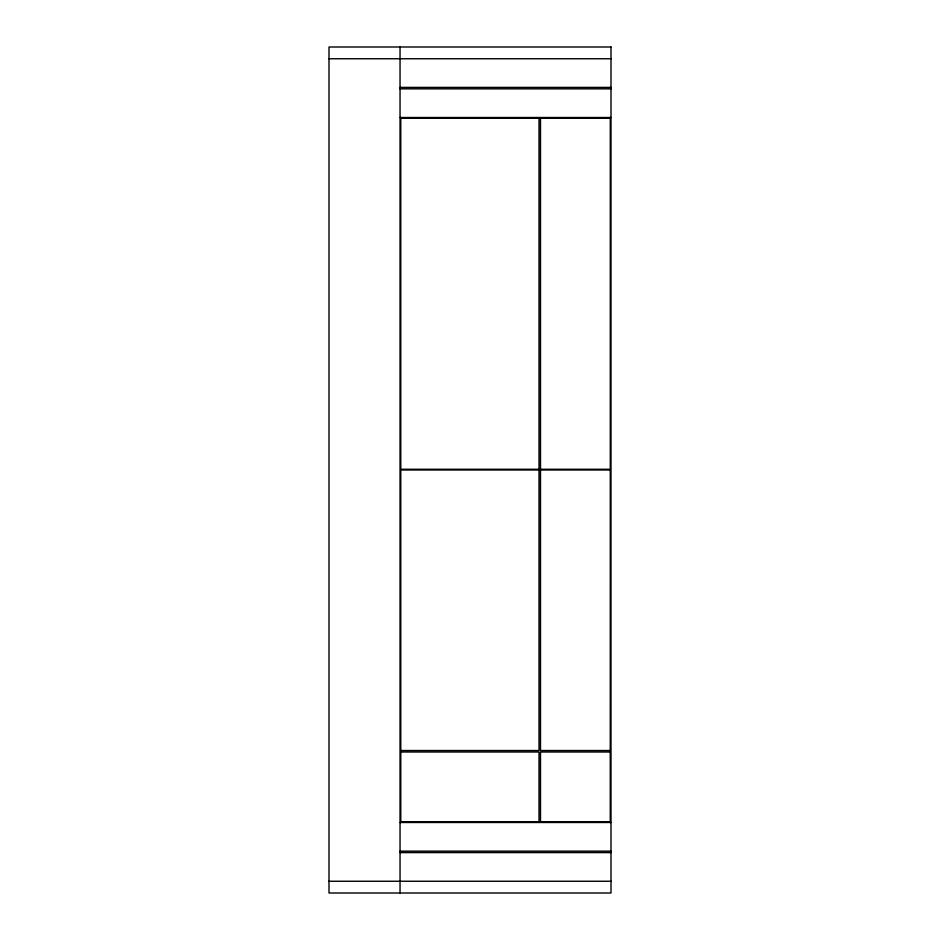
<?xml version="1.0" encoding="UTF-8"?>
<svg xmlns="http://www.w3.org/2000/svg" width="940" height="940" viewBox="0 0 940 940"><rect width="100%" height="100%" fill="white"/><g stroke="black" fill="none" stroke-linecap="round" stroke-linejoin="round"><path stroke-width="1.41" d="M329 58.75L611 58.75M400.041 87.397L611 87.397M400.041 88.854L611 88.854M400.041 117.5L611 117.5M400.781 750.531L539.031 750.531L539.031 470M610.26 750.531L540.5 750.531L540.5 470M400.781 752L539.031 752L539.031 821.772M610.26 752L540.5 752L540.5 821.772M400.041 822.5L611 822.5M400.041 851.147L611 851.147M400.041 852.604L611 852.604M329 881.25L611 881.25M540.5 118.229L540.5 469.272M539.031 118.229L539.031 469.272M400.041 47L400.041 893M611 47L329 47L329 893L611 893L611 47M610.272 118.229L400.781 118.229L400.781 469.272L610.272 469.272L610.272 118.229M610.272 470L400.781 470L400.781 821.772L610.26 821.772L610.272 470"/></g></svg>
